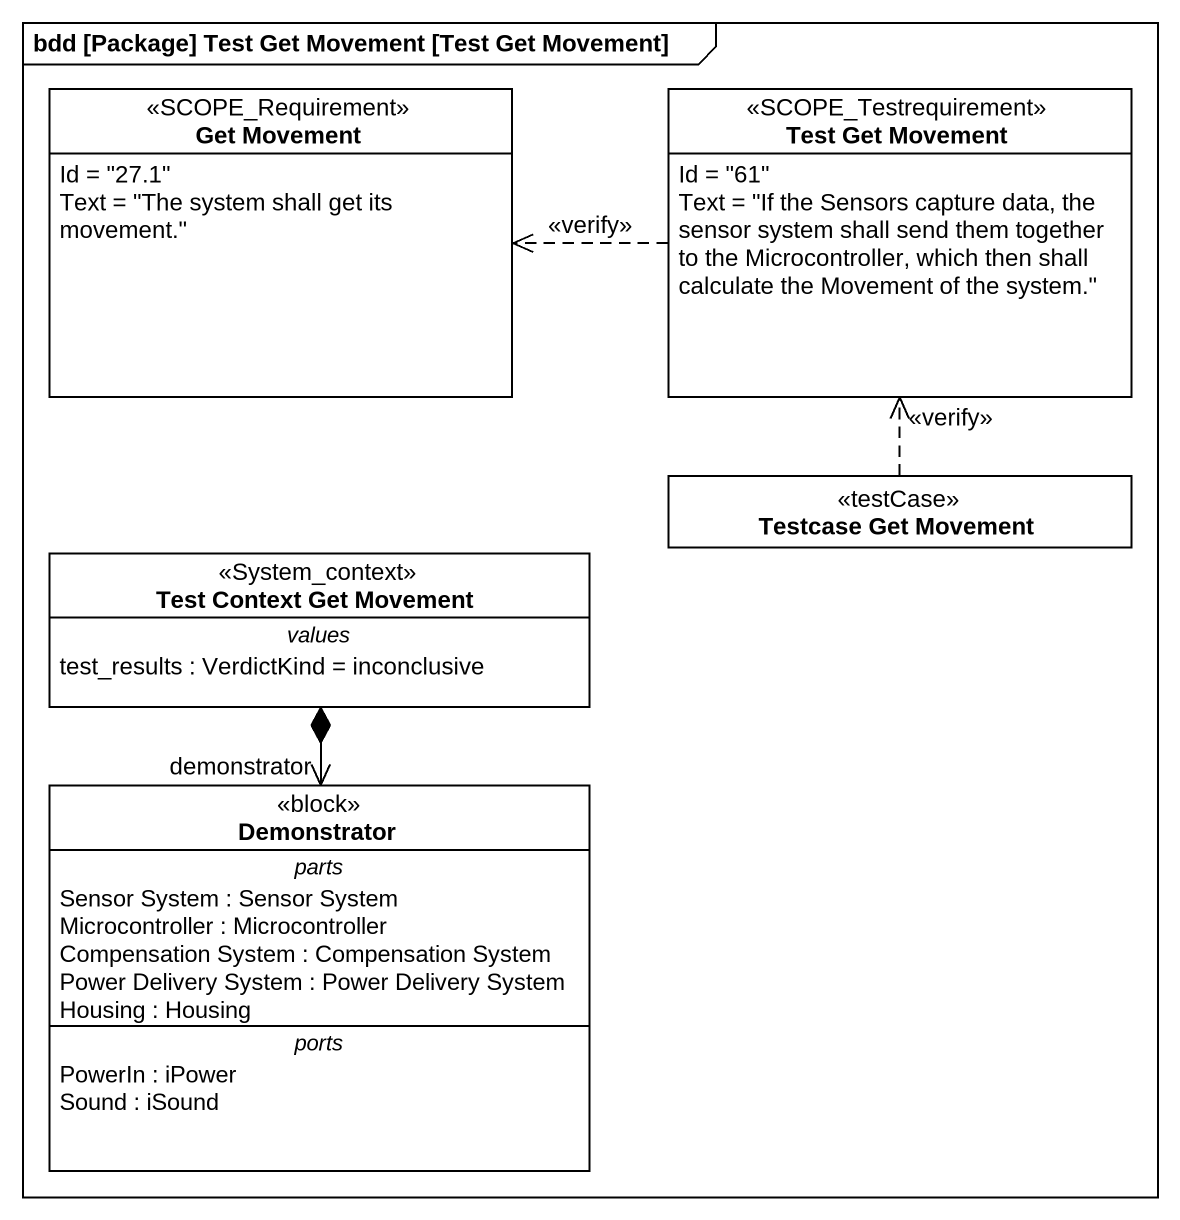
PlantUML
@startuml
mainframe bdd [Package] Test Get Movement [Test Get Movement]
hide circle
hide empty members
class "Get Movement" as Get_Movement <<SCOPE_Requirement>> {
  Id = "27.1"
  Text = "The system shall get its movement."
}
class "Test Get Movement" as Test_Get_Movement <<SCOPE_Testrequirement>> {
  Id = "61"
  Text = "If the Sensors capture data, the sensor system shall send them together to the Microcontroller, which then shall calculate the Movement of the system."
}
class "Testcase Get Movement" as Testcase_Get_Movement <<testCase>>
class "Test Context Get Movement" as Test_Context_Get_Movement <<System_context>> {
  -- values --
  test_results : VerdictKind = inconclusive
}
class Demonstrator <<block>> {
  -- parts --
  Sensor System : Sensor System
  Microcontroller : Microcontroller
  Compensation System : Compensation System
  Power Delivery System : Power Delivery System
  Housing : Housing
  -- ports --
  PowerIn : iPower
  Sound : iSound
}
Test_Get_Movement .left.> Get_Movement : <<verify>>
Testcase_Get_Movement .up.> Test_Get_Movement : <<verify>>
Test_Context_Get_Movement *--> "demonstrator" Demonstrator
@enduml
